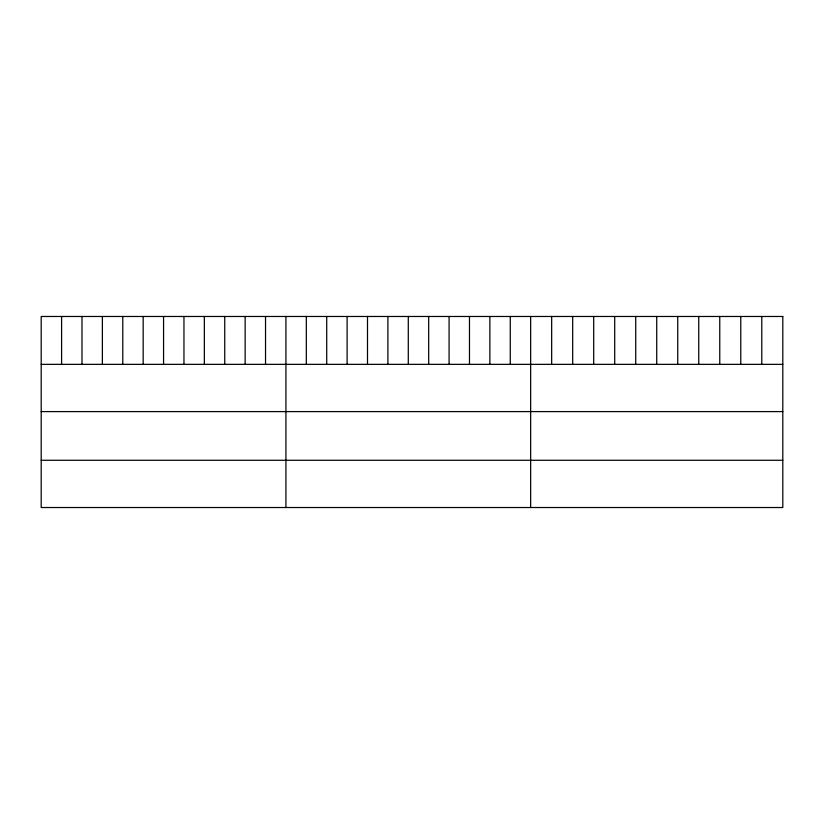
<?xml version="1.0" encoding="UTF-8"?>
<svg xmlns="http://www.w3.org/2000/svg" width="824" height="824" viewBox="0 0 824 824"><rect width="100%" height="100%" fill="white"/><g stroke="black" fill="none" stroke-linecap="round" stroke-linejoin="round"><path stroke-width="1.24" d="M41.2 364.352L782.8 364.352M41.2 411.598L782.8 411.598M41.2 460.276L782.8 460.276M761.788 316.478L761.788 364.352M740.776 316.478L740.776 364.352M719.764 316.478L719.764 364.352M698.752 316.478L698.752 364.352M677.74 316.478L677.74 364.352M656.728 316.478L656.728 364.352M635.716 316.478L635.716 364.352M614.704 316.478L614.704 364.352M593.692 316.478L593.692 364.352M572.68 316.478L572.68 364.352M551.668 316.478L551.668 364.352M530.656 316.478L530.656 507.522M510.262 316.478L510.262 364.352M489.868 316.478L489.868 364.352M469.474 316.478L469.474 364.352M449.08 316.478L449.08 364.352M428.686 316.478L428.686 364.352M408.292 316.478L408.292 364.352M387.898 316.478L387.898 364.352M367.504 316.478L367.504 364.352M347.11 316.478L347.11 364.352M326.716 316.478L326.716 364.352M306.322 316.478L306.322 364.352M285.928 316.478L285.928 507.522M265.534 316.478L265.534 364.352M245.14 316.478L245.14 364.352M224.746 316.478L224.746 364.352M204.352 316.478L204.352 364.352M183.958 316.478L183.958 364.352M163.564 316.478L163.564 364.352M143.17 316.478L143.17 364.352M122.776 316.478L122.776 364.352M102.382 316.478L102.382 364.352M81.988 316.478L81.988 364.352M61.594 316.478L61.594 364.352M782.8 316.478L41.2 316.478L41.2 507.522L782.8 507.522L782.8 316.478"/></g></svg>
